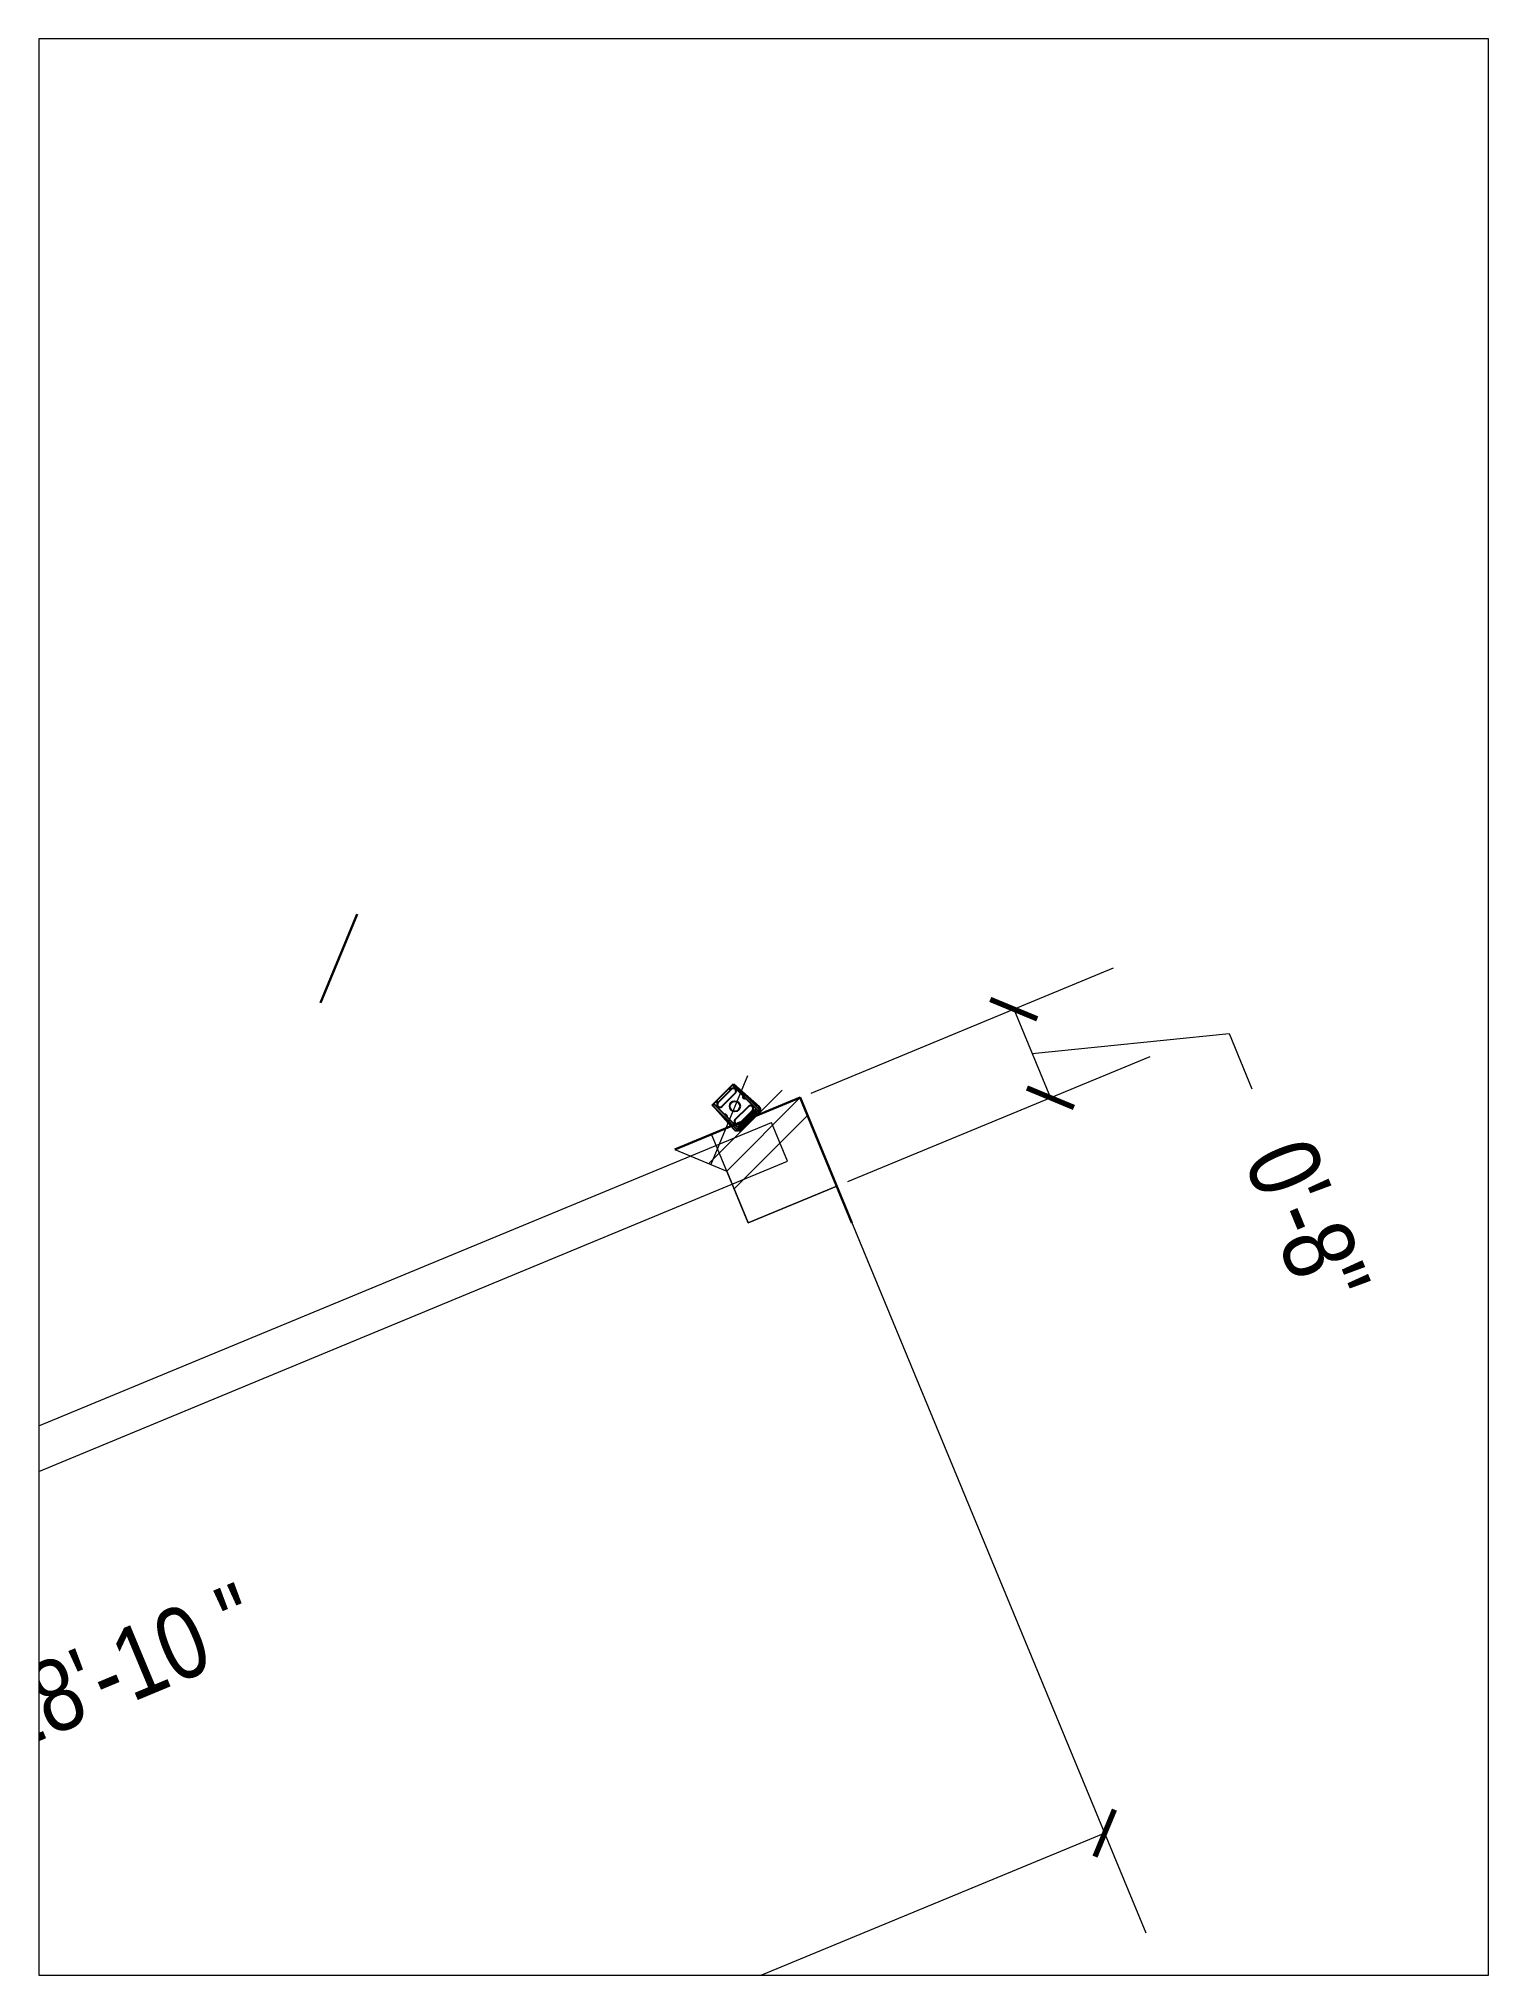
# Paper-space layout 'Shower Detail' of a CAD drawing. Header units: inches. Extents: x 0 to 7.9, y 0 to 10.6.
# The model-space entities are those that its viewports show. They can reach past a viewport. Long polylines and large blocks are cut down to what shows.
import ezdxf

# ---------------------------------------------------------------- set-up
doc = ezdxf.new("R2010")
doc.units = ezdxf.units.IN
doc.header["$MEASUREMENT"] = 0
doc.linetypes.add('HIDDEN', pattern=[0.375, 0.25, -0.125])
for name, color, linetype, lineweight in [('BEAM SEAT', 7, 'Continuous', 20), ('BEAMS TEXT', 3, 'Continuous', 20), ('FLOOR BEAMS', 3, 'HIDDEN', 20), ('FOUNDATION', 7, 'Continuous', 30), ('STEEL', 5, 'Continuous', 20)]:
    doc.layers.add(name, color=color, linetype=linetype, lineweight=lineweight)
doc.layers.add('DIMENSIONS', color=3, linetype='Continuous')
doc.styles.add('ARCHENTLTD', font='technical.ttf', dxfattribs={"height": 6})
doc.dimstyles.new('ARCHENTLTD', dxfattribs={"dimscale": 0.05, "dimtxt": 6, "dimasz": 3, "dimexe": 9, "dimexo": 1, "dimgap": 2.5, "dimtad": 0, "dimdec": 1, "dimzin": 1, "dimdsep": 46, "dimlunit": 4, "dimtxsty": 'ARCHENTLTD', "dimblk": 'ARCHTICK', "dimcen": 6, "dimclrd": 256, "dimclre": 256, "dimclrt": 256, "dimazin": 0, "dimtol": 1, "dimtfac": 1, "dimtdec": 1, "dimtofl": 0, "dimtmove": 1, "dimatfit": 3, "dimldrblk": 'ARCHTICK', "dimfxl": 1, "dimfrac": 2, "dimtolj": 1, "dimtzin": 0, "dimlwd": 9, "dimlwe": 9, "dimarcsym": 0})

# ---------------------------------------------------------------- blocks, each defined once
blk = doc.blocks.new('_ArchTick')
at = {"color": 0, "linetype": 'ByBlock', "const_width": 0.15}
blk.add_lwpolyline([(-0.5, -0.5), (0.5, 0.5)], dxfattribs=at)
blk = doc.blocks.new('*D19')
at = {"layer": 'DIMENSIONS', "lineweight": 9}
for p, q in [((25482.68, 13803.65), (25507.89, 13814.1)), ((25499.58, 13810.65), (25502.64, 13803.26)), ((25501.11, 13806.96), (25517.54, 13808.62)), ((25517.54, 13808.62), (25519.45, 13804)), ((25485.74, 13796.26), (25510.96, 13806.7))]:
    blk.add_line(p, q, dxfattribs=at)
at = {"layer": 'DIMENSIONS', "lineweight": 9, "xscale": 3, "yscale": 3, "zscale": 3}
for p, rotation in [((25499.58, 13810.65), 112.4999999999912), ((25502.64, 13803.26), 292.4999999999912)]:
    blk.add_blockref('_ArchTick', p, dxfattribs=dict(at, rotation=rotation))
at = {"layer": 'DIMENSIONS', "lineweight": 9, "insert": (25524.06, 13792.88), "char_height": 6, "attachment_point": 5, "rotation": 292.5, "style": 'ARCHENTLTD'}
blk.add_mtext('\\A1;0\'-8"', dxfattribs=at)
blk = doc.blocks.new('*D31')
at = {"layer": 'DIMENSIONS', "lineweight": 9}
for p, q in [((25484.24, 13797.26), (25510.61, 13733.59)), ((25377.18, 13752.92), (25403.55, 13689.24)), ((25507.17, 13741.9), (25464.63, 13724.28)), ((25400.11, 13697.56), (25442.65, 13715.18))]:
    blk.add_line(p, q, dxfattribs=at)
at = {"layer": 'DIMENSIONS', "lineweight": 9, "xscale": 3, "yscale": 3, "zscale": 3}
for p, rotation in [((25507.17, 13741.9), 22.50000000002573), ((25400.11, 13697.56), 202.5000000000258)]:
    blk.add_blockref('_ArchTick', p, dxfattribs=dict(at, rotation=rotation))
at = {"layer": 'DIMENSIONS', "lineweight": 9, "insert": (25453.64, 13719.73), "char_height": 6, "attachment_point": 5, "rotation": 22.5, "style": 'ARCHENTLTD'}
blk.add_mtext('\\A1;9\'-8"', dxfattribs=at)

msp = doc.modelspace()

# ---------------------------------------------------------------- linework, layer by layer
for p, q in [((25474.66694, 13802.88311), (25475.99536, 13804.21153)), ((25474.81321, 13803.02838), (25475.81044, 13804.02562)), ((25474.88803, 13802.84267), (25476.03182, 13803.98646)), ((25475.92902, 13804.14419), (25476.20308, 13804.41826)), ((25478.12473, 13802.2906), (25476.09958, 13804.31575)), ((25476.198, 13804.41417), (25478.33216, 13802.52768)), ((25476.20308, 13804.41826), (25478.18511, 13802.43623)), ((25474.4281, 13802.64328), (25474.70375, 13802.91893)), ((25476.41013, 13800.66125), (25474.4281, 13802.64328)), ((25474.43053, 13802.64669), (25476.19425, 13800.65782)), ((25476.52662, 13800.77576), (25474.54311, 13802.75927)), ((25475.22572, 13802.51614), (25476.36393, 13803.65435)), ((25476.32085, 13801.40985), (25477.46464, 13802.55364)), ((25478.03243, 13802.28355), (25477.90186, 13802.15299)), ((25478.0286, 13802.28972), (25478.07301, 13802.33412)), ((25478.12198, 13802.29245), (25478.19907, 13802.21535)), ((25478.18605, 13802.43481), (25478.35543, 13802.26544)), ((25476.5964, 13800.85751), (25476.51868, 13800.77979)), ((25476.80812, 13801.05924), (25476.61082, 13800.86194)), ((25476.65854, 13801.08332), (25477.79675, 13802.22153)), ((25476.82533, 13800.6822), (25476.67468, 13800.53155)), ((25476.69859, 13800.75315), (25478.1088, 13802.16336)), ((25476.77378, 13800.4352), (25478.36534, 13802.02677)), ((25477.91734, 13802.16846), (25476.80117, 13801.05229)), ((25476.82756, 13800.68555), (25478.20568, 13802.06368)), ((25478.10819, 13802.16396), (25478.20618, 13802.06598)), ((25476.67468, 13800.53155), (25476.771, 13800.43524))]:
    msp.add_line(p, q)
msp.add_circle((25476.31165, 13802.5443), 0.42938)
for centre, radius, start, end in [((25475.87669, 13804.07942), 0.08503, 218.8611199, 51.1388801), ((25476.17702, 13803.79955), 0.23485, 314.4979927, 135.5020073), ((25474.76814, 13802.96417), 0.08011, 215.0605185, 54.9394815), ((25475.08303, 13802.70556), 0.23838, 144.8865312, 305.1134688), ((25477.13469, 13803.3367), 0.16042, 150.825352, 293.1641092), ((25477.60984, 13802.36672), 0.23485, 314.4979927, 135.5020073), ((25478.08202, 13802.23735), 0.06774, 38.8966452, 137.0291008), ((25478.2046, 13802.14227), 0.19473, 308.1441424, 39.2359446), ((25478.12072, 13802.27326), 0.33081, 319.6665913, 50.2728902), ((25475.51694, 13801.70939), 0.15198, 335.7209144, 114.2790856), ((25476.48647, 13800.87622), 0.36481, 216.7736503, 315.8043792), ((25476.51585, 13801.27274), 0.23838, 144.8865312, 305.1134688), ((25476.59984, 13801.02894), 0.41361, 242.9574995, 303.0371623), ((25476.62258, 13800.85578), 0.12913, 220.3407127, 302.9577823), ((25476.66871, 13800.81962), 0.07342, 143.6253161, 293.0658338), ((25476.7542, 13800.98209), 0.09234, 55.6766562, 214.3233438), ((25477.86451, 13802.0924), 0.09234, 55.6766562, 214.3233438), ((25478.11194, 13802.13573), 0.11803, 314.7845666, 42.4210714)]:
    msp.add_arc(centre, radius, start, end)
at = {"layer": 'BEAM SEAT', "lineweight": 30}
for p, q in [((25444.79728, 13818.57456), (25441.73581, 13811.18353)), ((25481.75246, 13803.26722), (25471.29995, 13798.93766)), ((25481.75246, 13803.26722), (25486.08203, 13792.81472))]:
    msp.add_line(p, q, dxfattribs=at)
at = {"layer": 'BEAM SEAT', "lineweight": 9}
for p, q in [((25477.42289, 13792.81472), (25474.36142, 13800.20576)), ((25484.81392, 13795.87619), (25477.42289, 13792.81472))]:
    msp.add_line(p, q, dxfattribs=at)
at = {"layer": 'FLOOR BEAMS', "color": 3, "ltscale": 50}
for p, q in [((25270.55333, 13714.70329), (25479.3635, 13801.1953)), ((25480.70289, 13797.96172), (25479.3635, 13801.1953)), ((25271.89272, 13711.46971), (25480.70289, 13797.96172))]:
    msp.add_line(p, q, dxfattribs=at)
at = {"layer": 'FOUNDATION', "lineweight": 9}
for p, q in [((25474.12952, 13797.76561), (25480.25246, 13803.88855)), ((25475.62952, 13797.14429), (25481.75246, 13803.26722)), ((25476.25084, 13795.64429), (25482.37378, 13801.76722))]:
    msp.add_line(p, q, dxfattribs=at)
at = {"layer": 'FOUNDATION', "color": 6, "lineweight": 9}
msp.add_line((25477.36403, 13805.08497), (25474.30256, 13797.69393), dxfattribs=at)
at = {"layer": 'STEEL'}
for p, q in [((25481.75246, 13803.26722), (25471.29995, 13798.93766)), ((25484.81392, 13795.87619), (25481.75246, 13803.26722)), ((25471.29995, 13798.93766), (25475.62952, 13797.14429)), ((25475.62952, 13797.14429), (25477.42289, 13792.81472)), ((25477.42289, 13792.81472), (25484.81392, 13795.87619))]:
    msp.add_line(p, q, dxfattribs=at)

# ---------------------------------------------------------------- texts
at = {"layer": 'BEAMS TEXT', "linetype": 'Continuous', "lineweight": 9, "insert": (25390.46091, 13724.97509), "char_height": 6, "attachment_point": 5, "rotation": 22.6375, "style": 'ARCHENTLTD'}
msp.add_mtext('BM   B9R   3-1/2" x 9-1/2" x  18\'-10 "\\PPARALLAM \\P\\P  ', dxfattribs=at)

# ---------------------------------------------------------------- dimensions: what is measured, and where the dimension line sits
at = {"layer": 'DIMENSIONS', "lineweight": 9}
for p1, p2, distance, picture, middle in [((25481.75246, 13803.26722), (25484.81392, 13795.87619), 19.29503, '*D19', (25520.40594, 13801.69524)), ((25376.79598, 13753.83967), (25483.85722, 13798.18589), -60.92115, '*D31', (25453.64011, 13719.72898))]:
    dim = msp.add_aligned_dim(p1=p1, p2=p2, distance=distance, dimstyle='ARCHENTLTD', override={"dimscale": 1, "dimtol": 0, "dimtix": 0, "dimtofl": 0, "dimtmove": 1, "dimatfit": 3}, dxfattribs=at)
    dim.commit()
    dim.dimension.update_dxf_attribs({"geometry": picture, "text_midpoint": middle})

psp = doc.layouts.new('Shower Detail')

# ---------------------------------------------------------------- viewports
at = {"layer": 'FOUNDATION', "lineweight": 9}
psp.add_viewport(center=(3.969, 5.302), size=(7.938, 10.6042), view_center_point=(25478.70284, 13810.82713), view_height=161.581146, dxfattribs=at)

doc.saveas('drawing.dxf')
